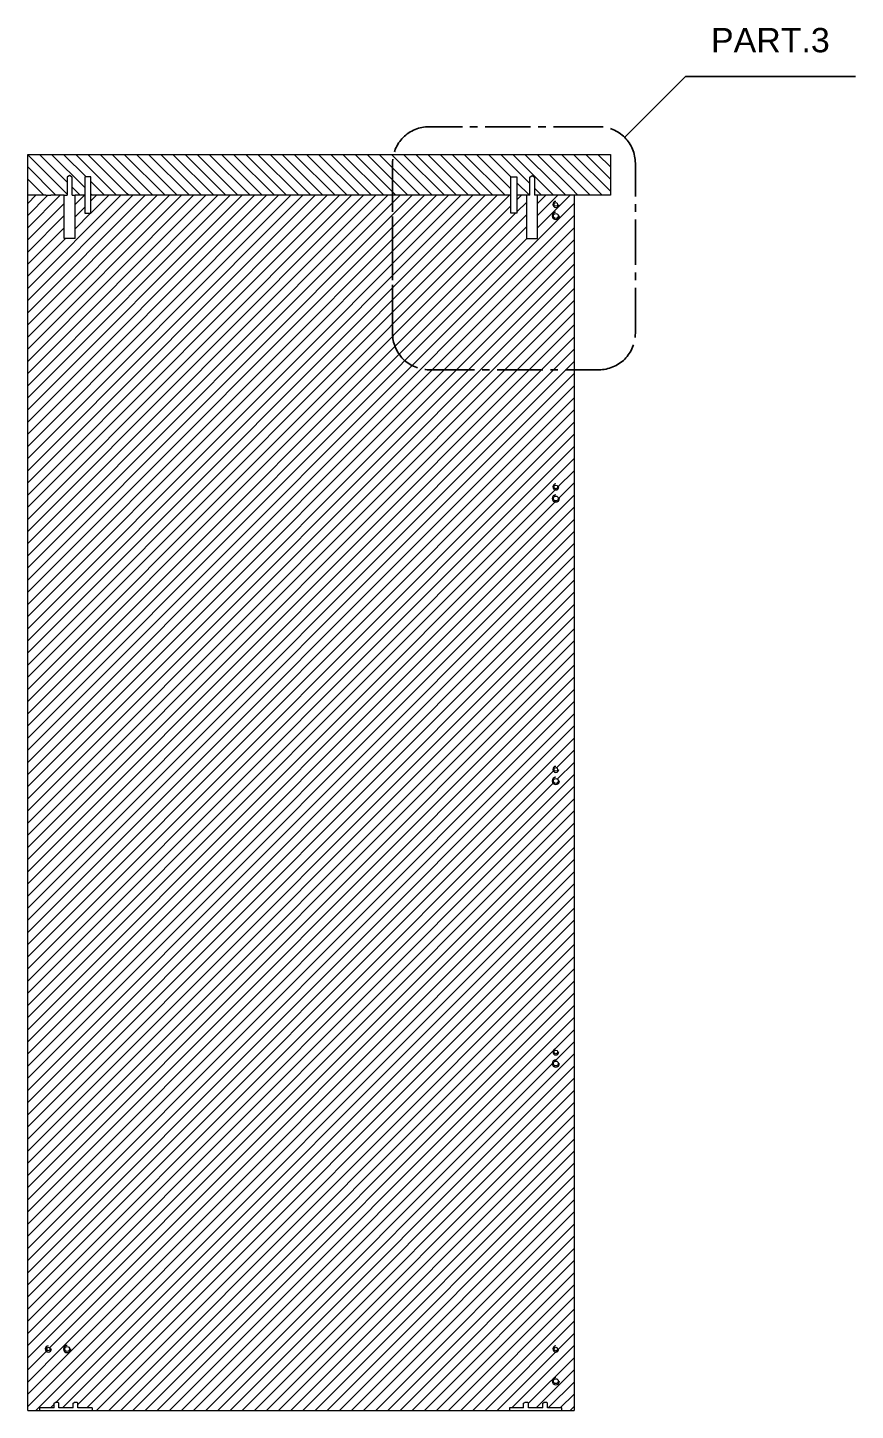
# Model space of a CAD drawing. Header units: millimetres. Extents: x -1233 to 3094, y -223 to 1764.
# Drawn here: x 1612.3 to 1680.5, y 1233.9 to 1347.7 of the extents above; entities that cross this region are included whole.
import ezdxf
from ezdxf.enums import TextEntityAlignment as Align

# ---------------------------------------------------------------- set-up
doc = ezdxf.new("R2010")
doc.units = ezdxf.units.MM
doc.linetypes.add('CENTER2', pattern=[1.125, 0.75, -0.125, 0.125, -0.125])
doc.layers.get('0').update_dxf_attribs({"color": 8})
doc.layers.add('A-SECT A-MCUT', color=7, linetype='Continuous', lineweight=35)
doc.layers.add('Campiture', color=1, linetype='Continuous')
doc.layers.add('Incastri', color=4, linetype='Continuous')
doc.styles.add('ARIAL', font='Arial.ttf')

msp = doc.modelspace()

# ---------------------------------------------------------------- linework, layer by layer
for p, q in [((1612.3, 1233.93), (1612.3, 1337.29)), ((1660.3, 1337.29), (1660.3, 1333.93)), ((1613.8, 1333.93), (1612.3, 1333.93)), ((1613.8, 1333.93), (1614.2, 1333.93)), ((1615.3, 1333.93), (1614.2, 1333.93)), ((1615.3, 1333.93), (1615.55, 1333.93)), ((1615.95, 1333.93), (1616.2, 1333.93)), ((1617, 1333.93), (1616.2, 1333.93)), ((1653.65, 1333.93), (1652.6, 1333.93)), ((1657.3, 1333.93), (1654.05, 1333.93)), ((1660.3, 1333.93), (1657.3, 1333.93)), ((1657.3, 1333.93), (1657.3, 1233.93))]:
    msp.add_line(p, q)
at = {"layer": 'A-SECT A-MCUT'}
for q in [(1661.47, 1338.7), (1680.47, 1343.7)]:
    msp.add_line((1666.47, 1343.7), q, dxfattribs=at)
at = {"layer": 'A-SECT A-MCUT', "linetype": 'CENTER2', "ltscale": 5}
msp.add_lwpolyline([(1642.35, 1322.57, 0.414214), (1645.35, 1319.57), (1659.35, 1319.57, 0.414214), (1662.35, 1322.57), (1662.35, 1336.57, 0.414214), (1659.35, 1339.57), (1645.35, 1339.57, 0.414214), (1642.35, 1336.57), (1642.35, 1322.57), (1642.35, 1336.57)], format="xyb", dxfattribs=at)
at = {"layer": 'Campiture'}
for p, q in [((1612.3, 1337.29), (1660.3, 1337.29)), ((1652.1, 1333.93), (1617.5, 1333.93)), ((1612.3, 1233.93), (1657.3, 1233.93))]:
    msp.add_line(p, q, dxfattribs=at)
at = {"layer": 'Campiture', "linetype": 'Continuous'}
for p, q in [((1615.55, 1334.01), (1612.3, 1337.26)), ((1615.55, 1335.01), (1613.26, 1337.29)), ((1617, 1334.56), (1614.26, 1337.29)), ((1617.11, 1335.45), (1615.26, 1337.29)), ((1618.95, 1334.61), (1616.26, 1337.29)), ((1620.5, 1334.06), (1617.26, 1337.29)), ((1620.5, 1335.06), (1618.26, 1337.29)), ((1622.62, 1333.93), (1619.26, 1337.29)), ((1623.62, 1333.93), (1620.26, 1337.29)), ((1624.62, 1333.93), (1621.26, 1337.29)), ((1625.62, 1333.93), (1622.26, 1337.29)), ((1626.62, 1333.93), (1623.26, 1337.29)), ((1627.62, 1333.93), (1624.26, 1337.29)), ((1628.62, 1333.93), (1625.26, 1337.29)), ((1629.62, 1333.93), (1626.26, 1337.29)), ((1630.62, 1333.93), (1627.26, 1337.29)), ((1631.62, 1333.93), (1628.26, 1337.29)), ((1632.62, 1333.93), (1629.26, 1337.29)), ((1633.62, 1333.93), (1630.26, 1337.29)), ((1634.62, 1333.93), (1631.26, 1337.29)), ((1635.62, 1333.93), (1632.26, 1337.29)), ((1636.62, 1333.93), (1633.26, 1337.29)), ((1637.62, 1333.93), (1634.26, 1337.29)), ((1638.62, 1333.93), (1635.26, 1337.29)), ((1639.62, 1333.93), (1636.26, 1337.29)), ((1640.62, 1333.93), (1637.26, 1337.29)), ((1641.62, 1333.93), (1638.26, 1337.29)), ((1642.62, 1333.93), (1639.26, 1337.29)), ((1643.62, 1333.93), (1640.26, 1337.29)), ((1644.62, 1333.93), (1641.26, 1337.29)), ((1645.62, 1333.93), (1642.26, 1337.29)), ((1646.62, 1333.93), (1643.26, 1337.29)), ((1647.62, 1333.93), (1644.26, 1337.29)), ((1648.62, 1333.93), (1645.26, 1337.29)), ((1649.62, 1333.93), (1646.26, 1337.29)), ((1650.62, 1333.93), (1647.26, 1337.29)), ((1651.62, 1333.93), (1648.26, 1337.29)), ((1652.1, 1334.46), (1649.26, 1337.29)), ((1652.1, 1335.45), (1650.26, 1337.29)), ((1653.65, 1334.91), (1651.26, 1337.29)), ((1655.62, 1333.93), (1652.26, 1337.29)), ((1655.6, 1334.96), (1653.26, 1337.29)), ((1657.05, 1334.51), (1654.26, 1337.29)), ((1658.62, 1333.93), (1655.26, 1337.29)), ((1659.62, 1333.93), (1656.26, 1337.29)), ((1660.3, 1334.26), (1657.26, 1337.29)), ((1660.3, 1335.26), (1658.26, 1337.29)), ((1660.3, 1336.26), (1659.26, 1337.29)), ((1614.62, 1333.93), (1612.3, 1336.26)), ((1613.62, 1333.93), (1612.3, 1335.26)), ((1618.62, 1333.93), (1617.5, 1335.06)), ((1621.62, 1333.93), (1620.5, 1335.06)), ((1653.62, 1333.93), (1652.6, 1334.96)), ((1656.62, 1333.93), (1655.6, 1334.96)), ((1612.3, 1333.26), (1612.97, 1333.93)), ((1612.3, 1332.26), (1613.97, 1333.93)), ((1612.3, 1331.26), (1614.97, 1333.93)), ((1612.3, 1326.26), (1619.97, 1333.93)), ((1612.3, 1325.26), (1620.97, 1333.93)), ((1612.3, 1324.26), (1621.97, 1333.93)), ((1612.3, 1323.26), (1622.97, 1333.93)), ((1612.3, 1322.26), (1623.97, 1333.93)), ((1612.3, 1321.26), (1624.97, 1333.93)), ((1612.3, 1320.26), (1625.97, 1333.93)), ((1612.3, 1319.26), (1626.97, 1333.93)), ((1612.3, 1318.26), (1627.97, 1333.93)), ((1612.3, 1317.26), (1628.97, 1333.93)), ((1612.3, 1316.26), (1629.97, 1333.93)), ((1612.3, 1315.26), (1630.97, 1333.93)), ((1612.3, 1314.26), (1631.97, 1333.93)), ((1612.3, 1313.26), (1632.97, 1333.93)), ((1612.3, 1312.26), (1633.97, 1333.93)), ((1612.3, 1311.26), (1634.97, 1333.93)), ((1612.3, 1310.26), (1635.97, 1333.93)), ((1612.3, 1309.26), (1636.97, 1333.93)), ((1612.3, 1308.26), (1637.97, 1333.93)), ((1612.3, 1307.26), (1638.97, 1333.93)), ((1612.3, 1306.26), (1639.97, 1333.93)), ((1612.3, 1305.26), (1640.97, 1333.93)), ((1612.3, 1304.26), (1641.97, 1333.93)), ((1612.3, 1303.26), (1642.97, 1333.93)), ((1612.3, 1302.26), (1643.97, 1333.93)), ((1612.3, 1301.26), (1644.97, 1333.93)), ((1612.3, 1300.26), (1645.97, 1333.93)), ((1612.3, 1299.26), (1646.97, 1333.93)), ((1612.3, 1298.26), (1647.97, 1333.93)), ((1612.3, 1297.26), (1648.97, 1333.93)), ((1612.3, 1296.26), (1649.97, 1333.93)), ((1612.3, 1295.26), (1650.97, 1333.93)), ((1612.3, 1294.26), (1651.97, 1333.93)), ((1616.62, 1333.93), (1615.95, 1334.61)), ((1616.2, 1333.16), (1616.97, 1333.93)), ((1617.62, 1333.93), (1617.5, 1334.06)), ((1617.5, 1333.46), (1617.97, 1333.93)), ((1617.5, 1332.46), (1618.97, 1333.93)), ((1619.62, 1333.93), (1618.95, 1334.61)), ((1620.62, 1333.93), (1620.5, 1334.06)), ((1652.6, 1333.56), (1652.97, 1333.93)), ((1654.62, 1333.93), (1654.05, 1334.51)), ((1654.3, 1333.26), (1654.97, 1333.93)), ((1654.3, 1332.26), (1655.97, 1333.93)), ((1654.3, 1331.26), (1656.97, 1333.93)), ((1657.62, 1333.93), (1657.05, 1334.51)), ((1612.3, 1330.26), (1615.3, 1333.26)), ((1612.3, 1288.26), (1657.3, 1333.26)), ((1612.3, 1293.26), (1652.1, 1333.06)), ((1616.2, 1332.16), (1617, 1332.96)), ((1652.6, 1332.56), (1653.4, 1333.36)), ((1612.3, 1292.26), (1652.48, 1332.45)), ((1612.3, 1291.26), (1653.4, 1332.36)), ((1612.3, 1329.26), (1615.3, 1332.26)), ((1612.3, 1287.26), (1657.3, 1332.26)), ((1616.2, 1331.16), (1617.48, 1332.45)), ((1612.3, 1290.26), (1653.4, 1331.36)), ((1612.3, 1328.26), (1615.3, 1331.26)), ((1612.3, 1286.26), (1657.3, 1331.26)), ((1612.3, 1327.26), (1615.41, 1330.37)), ((1612.3, 1289.26), (1653.41, 1330.37)), ((1612.3, 1285.26), (1657.3, 1330.26)), ((1612.3, 1284.26), (1657.3, 1329.26)), ((1612.3, 1283.26), (1657.3, 1328.26)), ((1612.3, 1282.26), (1657.3, 1327.26)), ((1612.3, 1281.26), (1657.3, 1326.26)), ((1612.3, 1280.26), (1657.3, 1325.26)), ((1612.3, 1279.26), (1657.3, 1324.26)), ((1612.3, 1278.26), (1657.3, 1323.26)), ((1612.3, 1277.26), (1657.3, 1322.26)), ((1612.3, 1276.26), (1657.3, 1321.26)), ((1612.3, 1275.26), (1657.3, 1320.26)), ((1612.3, 1274.26), (1657.3, 1319.26)), ((1612.3, 1273.26), (1657.3, 1318.26)), ((1612.3, 1272.26), (1657.3, 1317.26)), ((1612.3, 1271.26), (1657.3, 1316.26)), ((1612.3, 1270.26), (1657.3, 1315.26)), ((1612.3, 1269.26), (1657.3, 1314.26)), ((1612.3, 1268.26), (1657.3, 1313.26)), ((1612.3, 1267.26), (1657.3, 1312.26)), ((1655.94, 1309.9), (1657.3, 1311.26)), ((1655.99, 1308.95), (1657.3, 1310.26)), ((1612.3, 1266.26), (1655.82, 1309.78)), ((1612.3, 1264.26), (1657.3, 1309.26)), ((1612.3, 1265.26), (1655.82, 1308.78)), ((1612.3, 1263.26), (1657.3, 1308.26)), ((1612.3, 1262.26), (1657.3, 1307.26)), ((1612.3, 1261.26), (1657.3, 1306.26)), ((1612.3, 1260.26), (1657.3, 1305.26)), ((1612.3, 1259.26), (1657.3, 1304.26)), ((1612.3, 1258.26), (1657.3, 1303.26)), ((1612.3, 1257.26), (1657.3, 1302.26)), ((1612.3, 1256.26), (1657.3, 1301.26)), ((1612.3, 1255.26), (1657.3, 1300.26)), ((1612.3, 1254.26), (1657.3, 1299.26)), ((1612.3, 1253.26), (1657.3, 1298.26)), ((1612.3, 1252.26), (1657.3, 1297.26)), ((1612.3, 1251.26), (1657.3, 1296.26)), ((1612.3, 1250.26), (1657.3, 1295.26)), ((1612.3, 1249.26), (1657.3, 1294.26)), ((1612.3, 1248.26), (1657.3, 1293.26)), ((1612.3, 1247.26), (1657.3, 1292.26)), ((1612.3, 1246.26), (1657.3, 1291.26)), ((1612.3, 1245.26), (1657.3, 1290.26)), ((1612.3, 1244.26), (1657.3, 1289.26)), ((1655.86, 1286.82), (1657.3, 1288.26)), ((1655.92, 1285.88), (1657.3, 1287.26)), ((1612.3, 1243.26), (1655.66, 1286.62)), ((1612.3, 1241.26), (1657.3, 1286.26)), ((1612.3, 1242.26), (1655.64, 1285.6)), ((1612.3, 1240.26), (1657.3, 1285.26)), ((1612.3, 1239.26), (1657.3, 1284.26)), ((1612.3, 1238.26), (1657.3, 1283.26)), ((1614.11, 1239.07), (1657.3, 1282.26)), ((1612.3, 1235.26), (1657.3, 1280.26)), ((1615.22, 1239.18), (1657.3, 1281.26)), ((1612.3, 1234.26), (1657.3, 1279.26)), ((1612.97, 1233.93), (1657.3, 1278.26)), ((1614.62, 1234.58), (1657.3, 1277.26)), ((1615.17, 1234.13), (1657.3, 1276.26)), ((1616.44, 1234.4), (1657.3, 1275.26)), ((1617.17, 1234.13), (1657.3, 1274.26)), ((1617.97, 1233.93), (1657.3, 1273.26)), ((1618.97, 1233.93), (1657.3, 1272.26)), ((1619.97, 1233.93), (1657.3, 1271.26)), ((1620.97, 1233.93), (1657.3, 1270.26)), ((1621.97, 1233.93), (1657.3, 1269.26)), ((1622.97, 1233.93), (1657.3, 1268.26)), ((1623.97, 1233.93), (1657.3, 1267.26)), ((1624.97, 1233.93), (1657.3, 1266.26)), ((1625.97, 1233.93), (1657.3, 1265.26)), ((1627.97, 1233.93), (1657.3, 1263.26)), ((1655.69, 1262.65), (1657.3, 1264.26)), ((1626.97, 1233.93), (1655.63, 1262.59)), ((1628.97, 1233.93), (1657.3, 1262.26)), ((1629.97, 1233.93), (1657.3, 1261.26)), ((1630.97, 1233.93), (1657.3, 1260.26)), ((1631.97, 1233.93), (1657.3, 1259.26)), ((1632.97, 1233.93), (1657.3, 1258.26)), ((1633.97, 1233.93), (1657.3, 1257.26)), ((1634.97, 1233.93), (1657.3, 1256.26)), ((1635.97, 1233.93), (1657.3, 1255.26)), ((1636.97, 1233.93), (1657.3, 1254.26)), ((1637.97, 1233.93), (1657.3, 1253.26)), ((1638.97, 1233.93), (1657.3, 1252.26)), ((1639.97, 1233.93), (1657.3, 1251.26)), ((1640.97, 1233.93), (1657.3, 1250.26)), ((1641.97, 1233.93), (1657.3, 1249.26)), ((1642.97, 1233.93), (1657.3, 1248.26)), ((1643.97, 1233.93), (1657.3, 1247.26)), ((1644.97, 1233.93), (1657.3, 1246.26)), ((1645.97, 1233.93), (1657.3, 1245.26)), ((1646.97, 1233.93), (1657.3, 1244.26)), ((1647.97, 1233.93), (1657.3, 1243.26)), ((1648.97, 1233.93), (1657.3, 1242.26)), ((1649.97, 1233.93), (1657.3, 1241.26)), ((1650.97, 1233.93), (1657.3, 1240.26)), ((1652.17, 1234.13), (1657.3, 1239.26)), ((1612.3, 1236.26), (1615.22, 1239.18)), ((1612.3, 1237.26), (1613.9, 1238.86)), ((1653.55, 1234.51), (1657.3, 1238.26)), ((1654.18, 1234.13), (1657.3, 1237.26)), ((1655.17, 1234.13), (1657.3, 1236.26)), ((1656.17, 1234.13), (1657.3, 1235.26)), ((1656.97, 1233.93), (1657.3, 1234.26))]:
    msp.add_line(p, q, dxfattribs=at)
at = {"layer": 'Incastri', "linetype": 'Continuous'}
for p, q in [((1612.3, 1337.26), (1612.33, 1337.29)), ((1616.97, 1333.93), (1617, 1333.96)), ((1652.62, 1333.93), (1652.6, 1333.96))]:
    msp.add_line(p, q, dxfattribs=at)
at = {"layer": 'Incastri'}
for p, q in [((1615.75, 1335.55), (1615.55, 1335.43)), ((1615.55, 1335.43), (1615.55, 1333.93)), ((1615.95, 1335.43), (1615.75, 1335.55)), ((1615.95, 1333.93), (1615.95, 1335.43)), ((1653.65, 1335.43), (1653.85, 1335.55)), ((1653.65, 1333.93), (1653.65, 1335.43)), ((1653.85, 1335.55), (1654.05, 1335.43)), ((1654.05, 1335.43), (1654.05, 1333.93)), ((1615.3, 1330.37), (1615.3, 1333.93)), ((1616.2, 1330.37), (1616.2, 1333.93)), ((1653.4, 1330.37), (1653.4, 1333.93)), ((1654.3, 1330.37), (1654.3, 1333.93)), ((1616.2, 1330.37), (1615.3, 1330.37)), ((1653.4, 1330.37), (1654.3, 1330.37)), ((1613.3, 1233.93), (1613.3, 1234.13)), ((1614.47, 1234.13), (1613.3, 1234.13)), ((1614.47, 1234.53), (1614.55, 1234.58)), ((1614.47, 1234.13), (1614.47, 1234.53)), ((1614.78, 1234.58), (1614.55, 1234.58)), ((1614.87, 1234.53), (1614.78, 1234.58)), ((1614.87, 1234.13), (1614.87, 1234.53)), ((1616.04, 1234.13), (1614.87, 1234.13)), ((1616.04, 1234.53), (1616.13, 1234.58)), ((1616.04, 1234.13), (1616.04, 1234.53)), ((1616.35, 1234.58), (1616.13, 1234.58)), ((1616.44, 1234.53), (1616.35, 1234.58)), ((1616.44, 1234.13), (1616.44, 1234.53)), ((1617.61, 1234.13), (1616.44, 1234.13)), ((1617.61, 1234.13), (1617.61, 1233.93)), ((1653.15, 1234.13), (1651.98, 1234.13)), ((1651.98, 1234.13), (1651.98, 1233.93)), ((1653.15, 1234.53), (1653.24, 1234.58)), ((1653.15, 1234.13), (1653.15, 1234.53)), ((1653.46, 1234.58), (1653.24, 1234.58)), ((1653.55, 1234.53), (1653.46, 1234.58)), ((1653.55, 1234.13), (1653.55, 1234.53)), ((1654.72, 1234.13), (1653.55, 1234.13)), ((1654.72, 1234.53), (1654.81, 1234.58)), ((1654.72, 1234.13), (1654.72, 1234.53)), ((1655.04, 1234.58), (1654.81, 1234.58)), ((1655.12, 1234.53), (1655.04, 1234.58)), ((1655.12, 1234.13), (1655.12, 1234.53)), ((1656.3, 1234.13), (1655.12, 1234.13)), ((1656.3, 1233.93), (1656.3, 1234.13))]:
    msp.add_line(p, q, dxfattribs=at)
at = {"layer": 'Incastri', "color": 175, "linetype": 'Continuous'}
msp.add_line((1614.17, 1234.13), (1614.47, 1234.43), dxfattribs=at)
at = {"layer": 'Incastri'}
for points in [[(1617.5, 1332.55), (1617.5, 1334.45), (1617.5, 1335.35), (1617.5, 1335.45), (1617.4, 1335.45), (1617.1, 1335.45), (1617, 1335.45), (1617, 1335.35), (1617, 1332.55), (1617, 1332.45), (1617.1, 1332.45), (1617.4, 1332.45), (1617.5, 1332.45)], [(1652.1, 1332.55), (1652.1, 1334.45), (1652.1, 1335.35), (1652.1, 1335.45), (1652.2, 1335.45), (1652.5, 1335.45), (1652.6, 1335.45), (1652.6, 1335.35), (1652.6, 1332.55), (1652.6, 1332.45), (1652.5, 1332.45), (1652.2, 1332.45), (1652.1, 1332.45)]]:
    msp.add_lwpolyline(points, close=True, dxfattribs=at)
for centre, radius in [((1655.8, 1333.18), 0.15), ((1655.8, 1333.18), 0.15), ((1655.8, 1332.23), 0.2), ((1655.8, 1332.23), 0.2), ((1655.8, 1309.93), 0.15), ((1655.8, 1309.93), 0.15), ((1655.8, 1308.98), 0.2), ((1655.8, 1308.98), 0.2), ((1655.8, 1285.73), 0.2), ((1655.8, 1285.73), 0.2), ((1655.8, 1286.68), 0.15), ((1655.8, 1286.68), 0.15), ((1655.8, 1263.43), 0.15), ((1655.8, 1263.43), 0.15), ((1655.8, 1262.48), 0.2), ((1655.8, 1262.48), 0.2), ((1614, 1238.98), 0.15), ((1615.55, 1238.98), 0.2), ((1655.8, 1238.98), 0.15), ((1655.8, 1238.98), 0.15), ((1655.8, 1236.33), 0.2)]:
    msp.add_circle(centre, radius, dxfattribs=at)
for centre, radius, start, end in [((1655.8, 1333.18), 0.25, 90, 180), ((1655.8, 1333.18), 0.25, 180, 0), ((1655.8, 1332.23), 0.3, 90, 0), ((1655.8, 1309.93), 0.25, 90, 180), ((1655.8, 1309.93), 0.25, 180, 0), ((1655.8, 1308.98), 0.3, 90, 0), ((1655.8, 1285.73), 0.3, 90, 0), ((1655.8, 1286.68), 0.25, 90, 180), ((1655.8, 1286.68), 0.25, 180, 0), ((1655.8, 1263.43), 0.25, 90, 180), ((1655.8, 1263.43), 0.25, 180, 0), ((1655.8, 1262.48), 0.3, 90, 0), ((1615.55, 1238.98), 0.3, 90, 0), ((1614, 1238.98), 0.25, 90, 180), ((1614, 1238.98), 0.25, 180, 0), ((1655.8, 1238.98), 0.25, 90, 180), ((1655.8, 1238.98), 0.25, 180, 0), ((1655.8, 1236.33), 0.3, 90, 0)]:
    msp.add_arc(centre, radius, start, end, dxfattribs=at)

# ---------------------------------------------------------------- texts
at = {"style": 'ARIAL'}
msp.add_attdef('PART.3', text='1', height=2, dxfattribs=at).set_placement((1673.47, 1347.7), align=Align.TOP_CENTER)

doc.saveas('drawing.dxf')
